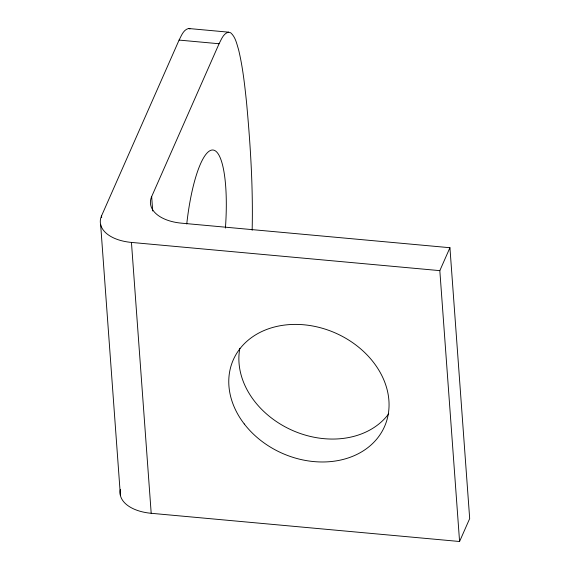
<?xml version="1.0" encoding="UTF-8"?>
<svg xmlns="http://www.w3.org/2000/svg" width="570" height="570" viewBox="0 0 570 570"><rect width="100%" height="100%" fill="white"/><g stroke="black" fill="none" stroke-linecap="round" stroke-linejoin="round"><path stroke-width="0.85" d="M252.147 230.28C253.166 187.559 250.444 144.844 246.532 102.322C244.658 84.631 242.742 66.861 238.545 49.54C236.707 43.726 235.51 37.007 230.7 32.803L228.534 32.162L188.535 28.5C183.276 29.825 181.395 35.825 179.08 40.085L101.553 215.852L101.681 217.541M152.71 210.986L151.663 196.593L219.072 43.748C221.395 39.487 223.276 33.488 228.534 32.162M120.377 489.509A41.332 23.071 -4.2 0 0 151.192 513.292L459.577 541.5L439.826 270.636L449.937 247.715L181.552 223.169A41.332 23.071 -4.2 0 1 151.663 196.593M459.577 541.5L469.68 518.586L449.937 247.715M179.08 40.085L219.072 43.748M101.553 215.852A41.332 23.071 -4.2 0 0 131.449 242.421L439.826 270.636M188.535 28.5L189.981 28.928M131.449 242.421L151.192 513.292M100.641 224.544L120.391 495.408M388.697 413.827A82.657 65.757 23.8 0 1 292.538 430.457A82.657 65.757 23.8 0 1 239.849 348.277M186.753 223.967A82.657 19.494 -84.8 0 1 213.094 150.031A82.657 19.494 -84.8 0 1 225.414 228.064M244.252 423.938A82.657 65.757 23.8 0 0 382.256 431.105A82.657 65.757 23.8 0 0 300.219 324.522A82.657 65.757 23.8 0 0 244.252 423.938"/></g></svg>
